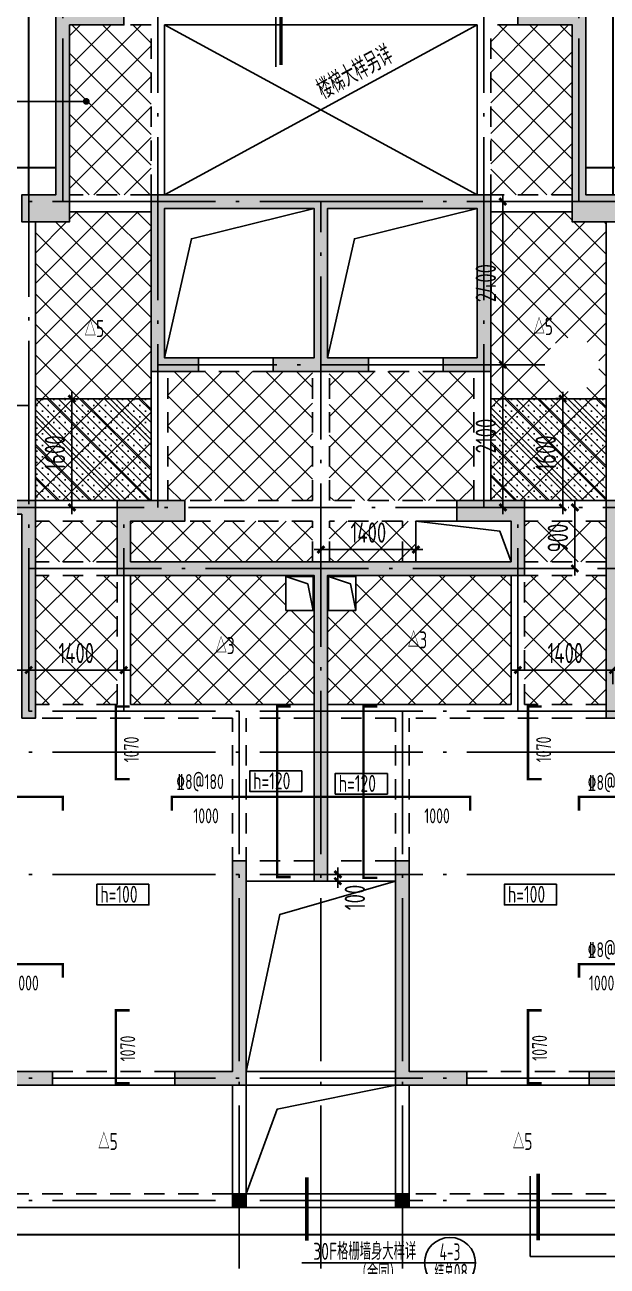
# Model space of a CAD drawing. Extents: x -144902 to 588294, y -160863 to 65494.
# Drawn here: x 197798 to 206370, y -28977 to -10711 of the extents above; entities that cross this region are included whole.
import ezdxf

# ---------------------------------------------------------------- set-up
doc = ezdxf.new("R2010")
doc.units = 0
doc.header["$LTSCALE"] = 100
doc.linetypes.add('3', pattern=[5, 3, -2])
doc.linetypes.add('ACAD_ISO04W100', pattern=[30.5, 24, -3, 0.5, -3])
doc.layers.get('0').update_dxf_attribs({"linetype": 'CONTINUOUS'})
doc.layers.get('Defpoints').update_dxf_attribs({"linetype": 'CONTINUOUS'})
for name, color, linetype in [('AXIS', 3, 'CONTINUOUS'), ('DIM', 3, 'CONTINUOUS'), ('DIM_IDEN', 3, 'CONTINUOUS'), ('DOTE', 253, 'ACAD_ISO04W100'), ('GZ', 7, 'CONTINUOUS'), ('HATCH', 254, 'CONTINUOUS'), ('hatch1', 253, 'CONTINUOUS'), ('P排气道', 232, 'CONTINUOUS'), ('TEXT', 7, 'CONTINUOUS'), ('x线脚', 6, 'CONTINUOUS'), ('外包线', 1, 'CONTINUOUS'), ('板高差', 201, 'CONTINUOUS'), ('构件标注', 3, 'CONTINUOUS'), ('梁', 4, 'CONTINUOUS'), ('梁虚线', 134, '3'), ('楼板负筋钢筋', 1, 'CONTINUOUS'), ('砼墙', 3, 'CONTINUOUS'), ('索引', 7, 'CONTINUOUS'), ('钢筋', 94, 'CONTINUOUS'), ('零厚板', 7, 'CONTINUOUS')]:
    doc.layers.add(name, color=color, linetype=linetype)
doc.styles.get("Standard").update_dxf_attribs({"font": 'tssdeng.shx', "width": 0.7, "bigfont": 'tssdchn.shx'})
doc.styles.add('TSSD_Dimension', font='Tssdeng.shx', dxfattribs={"width": 0.7, "bigfont": 'tssdchn.shx'})
doc.dimstyles.new('TSSD_100_100', dxfattribs={"dimtxt": 300, "dimasz": 100, "dimexe": 100, "dimexo": 250, "dimgap": 100, "dimtad": 1, "dimdec": 0, "dimzin": 0, "dimdsep": 46, "dimtxsty": 'TSSD_Dimension', "dimblk": 'ARCHTICK', "dimcen": 0, "dimdle": 100, "dimclrt": 7, "dimadec": 0, "dimazin": 0, "dimtfac": 1, "dimtdec": 0, "dimtix": 1, "dimtmove": 2, "dimatfit": 3, "dimfxl": 1, "dimtolj": 1, "dimtzin": 0, "dimarcsym": 0})
pattern_1 = [(135, (349422.33, 4939.28), (224.5064, 224.5064), []), (45, (349422.33, 4939.28), (224.5064, -224.5064), [])]
pattern_2 = [(135, (327372.77, -651.29), (84.1899, 84.1899), []), (135, (327288.58, -651.29), (84.1899, 84.1899), [0, -119.0625])]

# ---------------------------------------------------------------- blocks, each defined once
blk = doc.blocks.new('_ArchTick')
at = {"color": 0, "linetype": 'ByBlock', "const_width": 0.4}
blk.add_lwpolyline([(-0.5, -0.5), (0.5, 0.5)], dxfattribs=at)
blk = doc.blocks.new('*D1318')
at = {"layer": 'Defpoints', "color": 0}
for p in [(204596, -13312), (204596, -15712), (204834, -15712)]:
    blk.add_point(p, dxfattribs=at)
at = {"layer": 'DIM', "color": 0, "lineweight": -2}
for p, q in [((204834, -13212), (204834, -15812)), ((204846, -13312), (204934, -13312)), ((204846, -15712), (204934, -15712))]:
    blk.add_line(p, q, dxfattribs=at)
at = {"layer": 'DIM', "color": 0, "lineweight": -2, "xscale": 100, "yscale": 100, "zscale": 100}
for p, rotation in [((204834, -13312), 90), ((204834, -15712), 270)]:
    blk.add_blockref('_ArchTick', p, dxfattribs=dict(at, rotation=rotation))
at = {"layer": 'DIM', "color": 7, "insert": (204584, -14512), "char_height": 300, "attachment_point": 5, "rotation": 90, "style": 'TSSD_Dimension'}
blk.add_mtext('\\A1;2400', dxfattribs=at)
blk = doc.blocks.new('*D1321')
at = {"layer": 'Defpoints', "color": 0}
for p in [(204411, -15712), (204411, -17812), (204834, -17812)]:
    blk.add_point(p, dxfattribs=at)
at = {"layer": 'DIM', "color": 0, "lineweight": -2}
for p, q in [((204834, -15612), (204834, -17912)), ((204661, -15712), (204934, -15712)), ((204661, -17812), (204934, -17812))]:
    blk.add_line(p, q, dxfattribs=at)
at = {"layer": 'DIM', "color": 0, "lineweight": -2, "xscale": 100, "yscale": 100, "zscale": 100}
for p, rotation in [((204834, -15712), 90), ((204834, -17812), 270)]:
    blk.add_blockref('_ArchTick', p, dxfattribs=dict(at, rotation=rotation))
at = {"layer": 'DIM', "color": 7, "insert": (204584, -16762), "char_height": 300, "attachment_point": 5, "rotation": 90, "style": 'TSSD_Dimension'}
blk.add_mtext('\\A1;2100', dxfattribs=at)
blk = doc.blocks.new('*D1324')
at = {"layer": 'Defpoints', "color": 0}
for p in [(206056, -17812), (205894, -18712), (206056, -18712)]:
    blk.add_point(p, dxfattribs=at)
at = {"layer": 'DIM', "color": 0, "lineweight": -2}
for p, q in [((205894, -17712), (205894, -18812)), ((205806, -17812), (205794, -17812)), ((205806, -18712), (205794, -18712))]:
    blk.add_line(p, q, dxfattribs=at)
at = {"layer": 'DIM', "color": 0, "lineweight": -2, "xscale": 100, "yscale": 100, "zscale": 100}
for p, rotation in [((205894, -17812), 90), ((205894, -18712), 270)]:
    blk.add_blockref('_ArchTick', p, dxfattribs=dict(at, rotation=rotation))
at = {"layer": 'DIM', "color": 7, "insert": (205644, -18262), "char_height": 300, "attachment_point": 5, "rotation": 90, "style": 'TSSD_Dimension'}
blk.add_mtext('\\A1;900', dxfattribs=at)
blk = doc.blocks.new('*D1325')
at = {"layer": 'Defpoints', "color": 0}
for p in [(202406, -23312), (202459, -23212), (202459, -23312)]:
    blk.add_point(p, dxfattribs=at)
at = {"layer": 'DIM', "color": 0, "lineweight": -2}
for p, q in [((202406, -23212), (202406, -23112)), ((202209, -23212), (202306, -23212)), ((202209, -23312), (202306, -23312)), ((202406, -23212), (202406, -23312)), ((202406, -23312), (202406, -23412))]:
    blk.add_line(p, q, dxfattribs=at)
at = {"layer": 'DIM', "color": 0, "lineweight": -2, "xscale": 100, "yscale": 100, "zscale": 100}
for p, rotation in [((202406, -23212), 270), ((202406, -23312), 90)]:
    blk.add_blockref('_ArchTick', p, dxfattribs=dict(at, rotation=rotation))
at = {"layer": 'DIM', "color": 7, "insert": (202656, -23552), "char_height": 300, "attachment_point": 5, "rotation": 90, "style": 'TSSD_Dimension'}
blk.add_mtext('\\A1;100', dxfattribs=at)
blk = doc.blocks.new('*D1344')
at = {"layer": 'Defpoints', "color": 0}
for p in [(206455, -20162), (206455, -20205), (208255, -20162)]:
    blk.add_point(p, dxfattribs=at)
at = {"layer": 'DIM', "color": 0, "lineweight": -2}
for p, q in [((208355, -20205), (206355, -20205)), ((206455, -20412), (206455, -20305)), ((208255, -20412), (208255, -20305))]:
    blk.add_line(p, q, dxfattribs=at)
at = {"layer": 'DIM', "color": 0, "lineweight": -2, "xscale": 100, "yscale": 100, "zscale": 100, "rotation": 180}
blk.add_blockref('_ArchTick', (206455, -20205), dxfattribs=at)
at = {"layer": 'DIM', "color": 0, "lineweight": -2, "xscale": 100, "yscale": 100, "zscale": 100}
blk.add_blockref('_ArchTick', (208255, -20205), dxfattribs=at)
at = {"layer": 'DIM', "color": 7, "insert": (207355, -19955), "char_height": 300, "attachment_point": 5, "style": 'TSSD_Dimension'}
blk.add_mtext('\\A1;1800', dxfattribs=at)
blk = doc.blocks.new('*D1328')
at = {"layer": 'Defpoints', "color": 0}
for p in [(205055, -19975), (206455, -19975), (205055, -20205)]:
    blk.add_point(p, dxfattribs=at)
at = {"layer": 'DIM', "color": 0, "lineweight": -2}
for p, q in [((206555, -20205), (204955, -20205)), ((205055, -20225), (205055, -20305)), ((206455, -20225), (206455, -20305))]:
    blk.add_line(p, q, dxfattribs=at)
at = {"layer": 'DIM', "color": 0, "lineweight": -2, "xscale": 100, "yscale": 100, "zscale": 100, "rotation": 180}
blk.add_blockref('_ArchTick', (205055, -20205), dxfattribs=at)
at = {"layer": 'DIM', "color": 0, "lineweight": -2, "xscale": 100, "yscale": 100, "zscale": 100}
blk.add_blockref('_ArchTick', (206455, -20205), dxfattribs=at)
at = {"layer": 'DIM', "color": 7, "insert": (205755, -19955), "char_height": 300, "attachment_point": 5, "style": 'TSSD_Dimension'}
blk.add_mtext('\\A1;1400', dxfattribs=at)
blk = doc.blocks.new('*D1345')
at = {"layer": 'Defpoints', "color": 0}
for p in [(196055, -20162), (197855, -20162), (197855, -20205)]:
    blk.add_point(p, dxfattribs=at)
at = {"layer": 'DIM', "color": 0, "lineweight": -2}
for p, q in [((195955, -20205), (197955, -20205)), ((196055, -20412), (196055, -20305)), ((197855, -20412), (197855, -20305))]:
    blk.add_line(p, q, dxfattribs=at)
at = {"layer": 'DIM', "color": 0, "lineweight": -2, "xscale": 100, "yscale": 100, "zscale": 100, "rotation": 180}
blk.add_blockref('_ArchTick', (196055, -20205), dxfattribs=at)
at = {"layer": 'DIM', "color": 0, "lineweight": -2, "xscale": 100, "yscale": 100, "zscale": 100}
blk.add_blockref('_ArchTick', (197855, -20205), dxfattribs=at)
at = {"layer": 'DIM', "color": 7, "insert": (196955, -19955), "char_height": 300, "attachment_point": 5, "style": 'TSSD_Dimension'}
blk.add_mtext('\\A1;1800', dxfattribs=at)
blk = doc.blocks.new('*D1329')
at = {"layer": 'Defpoints', "color": 0}
for p in [(197855, -19975), (199255, -19975), (199255, -20205)]:
    blk.add_point(p, dxfattribs=at)
at = {"layer": 'DIM', "color": 0, "lineweight": -2}
for p, q in [((197755, -20205), (199355, -20205)), ((197855, -20225), (197855, -20305)), ((199255, -20225), (199255, -20305))]:
    blk.add_line(p, q, dxfattribs=at)
at = {"layer": 'DIM', "color": 0, "lineweight": -2, "xscale": 100, "yscale": 100, "zscale": 100, "rotation": 180}
blk.add_blockref('_ArchTick', (197855, -20205), dxfattribs=at)
at = {"layer": 'DIM', "color": 0, "lineweight": -2, "xscale": 100, "yscale": 100, "zscale": 100}
blk.add_blockref('_ArchTick', (199255, -20205), dxfattribs=at)
at = {"layer": 'DIM', "color": 7, "insert": (198555, -19955), "char_height": 300, "attachment_point": 5, "style": 'TSSD_Dimension'}
blk.add_mtext('\\A1;1400', dxfattribs=at)
blk = doc.blocks.new('*D1332')
at = {"layer": 'Defpoints', "color": 0}
for p in [(202155, -18433), (202155, -18499), (203555, -18499)]:
    blk.add_point(p, dxfattribs=at)
at = {"layer": 'DIM', "color": 0, "lineweight": -2}
for p, q in [((202155, -18249), (202155, -18333)), ((203555, -18249), (203555, -18333)), ((203655, -18433), (202055, -18433))]:
    blk.add_line(p, q, dxfattribs=at)
at = {"layer": 'DIM', "color": 0, "lineweight": -2, "xscale": 100, "yscale": 100, "zscale": 100, "rotation": 180}
blk.add_blockref('_ArchTick', (202155, -18433), dxfattribs=at)
at = {"layer": 'DIM', "color": 0, "lineweight": -2, "xscale": 100, "yscale": 100, "zscale": 100}
blk.add_blockref('_ArchTick', (203555, -18433), dxfattribs=at)
at = {"layer": 'DIM', "color": 7, "insert": (202855, -18183), "char_height": 300, "attachment_point": 5, "style": 'TSSD_Dimension'}
blk.add_mtext('\\A1;1400', dxfattribs=at)
blk = doc.blocks.new('*D1334')
at = {"layer": 'Defpoints', "color": 0}
for p in [(198634, -16212), (198491, -17812), (198634, -17812)]:
    blk.add_point(p, dxfattribs=at)
at = {"layer": '外包线', "color": 0, "lineweight": -2}
for p, q in [((198384, -16212), (198391, -16212)), ((198491, -16112), (198491, -17912)), ((198384, -17812), (198391, -17812))]:
    blk.add_line(p, q, dxfattribs=at)
at = {"layer": '外包线', "color": 0, "lineweight": -2, "xscale": 100, "yscale": 100, "zscale": 100}
for p, rotation in [((198491, -16212), 90), ((198491, -17812), 270)]:
    blk.add_blockref('_ArchTick', p, dxfattribs=dict(at, rotation=rotation))
at = {"layer": '外包线', "color": 7, "insert": (198241, -17012), "char_height": 300, "attachment_point": 5, "rotation": 90, "style": 'TSSD_Dimension'}
blk.add_mtext('\\A1;1600', dxfattribs=at)
blk = doc.blocks.new('*D1335')
at = {"layer": 'Defpoints', "color": 0}
for p in [(205716, -16212), (205963, -16212), (205963, -17812)]:
    blk.add_point(p, dxfattribs=at)
at = {"layer": '外包线', "color": 0, "lineweight": -2}
for p, q in [((205713, -16212), (205616, -16212)), ((205716, -17912), (205716, -16112)), ((205713, -17812), (205616, -17812))]:
    blk.add_line(p, q, dxfattribs=at)
at = {"layer": '外包线', "color": 0, "lineweight": -2, "xscale": 100, "yscale": 100, "zscale": 100}
for p, rotation in [((205716, -16212), 90), ((205716, -17812), 270)]:
    blk.add_blockref('_ArchTick', p, dxfattribs=dict(at, rotation=rotation))
at = {"layer": '外包线', "color": 7, "insert": (205466, -17012), "char_height": 300, "attachment_point": 5, "rotation": 90, "style": 'TSSD_Dimension'}
blk.add_mtext('\\A1;1600', dxfattribs=at)
blk = doc.blocks.new('2012120710010639')
at = {"layer": 'P排气道', "linetype": 'ByBlock', "elevation": 0}
for points in [[(13770, 500), (13770, 0), (13370, 0), (13370, 500)], [(14000, 500), (14000, 0), (14400, 0), (14400, 500)]]:
    blk.add_lwpolyline(points, close=True, dxfattribs=at)
for points in [[(13770, 500), (13447, 389), (13370, 0)], [(14400, 500), (14077, 389), (14000, 0)]]:
    blk.add_lwpolyline(points, dxfattribs=at)
blk = doc.blocks.new('2012122714531000')
at = {"layer": 'HATCH'}
blk.add_hatch(color=256, dxfattribs=at).paths.add_polyline_path([(0, 200), (200, 200), (200, 0), (0, 0)])
at = {"layer": 'GZ'}
blk.add_lwpolyline([(0, 200), (200, 200), (200, 0), (0, 0)], close=True, dxfattribs=at)
blk = doc.blocks.new('2012122621245179')
at = {"layer": 'HATCH'}
for points in [[(20661.4, 21975), (20661.4, 19075), (19961.4, 19075), (19961.4, 19475), (20461.4, 19475), (20461.4, 22175), (21461.4, 22175), (21461.4, 21975)], [(28261.4, 22175), (28261.4, 19475), (28761.4, 19475), (28761.4, 19075), (28061.4, 19075), (28061.4, 21975), (27261.4, 21975), (27261.4, 22175)], [(26661.4, 17075), (26161.4, 17075), (26161.4, 16875), (26861.4, 16875), (26861.4, 19475), (21861.4, 19475), (21861.4, 16875), (22561.4, 16875), (22561.4, 17075), (22061.4, 17075), (22061.4, 19275), (24261.4, 19275), (24261.4, 17075), (23661.3, 17075), (23661.3, 16875), (25061.4, 16875), (25061.4, 17075), (24461.4, 17075), (24461.4, 19275), (26661.4, 19275)], [(19961.4, 14775), (19961.4, 11775), (20161.4, 11775), (20161.4, 14975), (19461.2, 14975), (19461.2, 14775)], [(26361.4, 14975), (26361.4, 14675), (27161.4, 14675), (27161.4, 14075), (21561.4, 14075), (21561.4, 14675), (22361.4, 14675), (22361.4, 14975), (21361.4, 14975), (21361.4, 13875), (24261.4, 13875), (24261.4, 9375), (24461.4, 9375), (24461.4, 13875), (27361.4, 13875), (27361.4, 14975)], [(28761.4, 14775), (29261.5, 14775), (29261.5, 14975), (28561.4, 14975), (28561.4, 11775), (28761.4, 11775)], [(22211.4, 6575), (22211.4, 6375), (23261.4, 6375), (23261.4, 9675), (23061.4, 9675), (23061.4, 6575)], [(25461.4, 6375), (26511.4, 6375), (26511.4, 6575), (25661.4, 6575), (25661.4, 9675), (25461.4, 9675)], [(18811.4, 5775.4), (19661.4, 5775.4), (19661.4, 6375), (20411.4, 6375), (20411.4, 6575), (19661.4, 6575), (19661.4, 7375), (19461.4, 7375), (19461.4, 6575), (19461.4, 5975.4), (18811.4, 5975.4)], [(28311.4, 6575), (28311.4, 6375), (29061.4, 6375), (29061.4, 5775.4), (29911.4, 5775.4), (29911.4, 5975.4), (29261.4, 5975.4), (29261.4, 6575), (29261.4, 7375), (29061.4, 7375), (29061.4, 6575)]]:
    blk.add_hatch(color=256, dxfattribs=at).paths.add_polyline_path(points)
at = {"layer": 'AXIS'}
for p, q in [((26658.9, 16975, 0), (27658.9, 16975, 0)), ((28434.3, 13975, 0), (29299.5, 13975, 0))]:
    blk.add_line(p, q, dxfattribs=at)
at = {"layer": 'DOTE'}
for p, q in [((20061.4, 11875, 0), (20061.4, 23075, 0)), ((20561.4, 19375, 0), (20561.4, 23075, 0)), ((21961.4, 14875, 0), (21961.4, 23075, 0)), ((26761.4, 14875, 0), (26761.4, 23075, 0)), ((28161.4, 19375, 0), (28161.4, 23075, 0)), ((44161.4, 19375, 0), (8661.4, 19375, 0)), ((24361.4, 3675, 0), (24361.4, 19375, 0)), ((26761.4, 16975, 0), (21961.4, 16975, 0)), ((20061.4, 16375, 0), (14761.4, 16375, 0)), ((33961.4, 14875, 0), (3461.4, 14875, 0)), ((21461.4, 11875, 0), (21461.4, 14875, 0)), ((27261.4, 11875, 0), (27261.4, 14875, 0)), ((28114.7, 13975, 0), (20061.4, 13975, 0)), ((44161.4, 11875, 0), (16261.4, 11875, 0)), ((23161.4, 3675, 0), (23161.4, 11875, 0)), ((25561.4, 3675, 0), (25561.4, 11875, 0)), ((44161.4, 11275, 0), (3061.4, 11275, 0)), ((44161.4, 9475, 0), (3061.4, 9475, 0)), ((44161.4, 6475, 0), (3061.4, 6475, 0)), ((44161.4, 4675, 0), (3061.4, 4675, 0))]:
    blk.add_line(p, q, dxfattribs=at)
at = {"layer": '梁'}
for p, q in [((22061.4, 19475), (22061.4, 21975)), ((26661.4, 21975), (22061.4, 21975)), ((26661.4, 19475), (26661.4, 21975)), ((21861.4, 19225), (20661.4, 19225)), ((28061.4, 19225), (26861.4, 19225)), ((20161.4, 16395), (20161.4, 19075)), ((28561.4, 16375), (28561.4, 19075)), ((23661.3, 17075), (22561.4, 17075)), ((26161.4, 17075), (25061.4, 17075)), ((21861.4, 14975), (21861.4, 16875)), ((26861.4, 14975), (26861.4, 16875)), ((20161.4, 14975), (20161.4, 16395)), ((28561.4, 14975), (28561.4, 16375)), ((21361.4, 14975), (20161.4, 14975)), ((28561.4, 14975), (27361.4, 14975)), ((26361.4, 14675), (25761.4, 14675)), ((25761.4, 14075, 0), (25761.4, 14675, 0)), ((21561.4, 11975), (21561.4, 13875)), ((27161.4, 11975), (27161.4, 13875)), ((24261.4, 11975), (21561.4, 11975)), ((27161.4, 11975), (24461.4, 11975)), ((24261.4, 9375), (23261.4, 9375)), ((25461.4, 9375), (24461.4, 9375)), ((25461.4, 6575), (23261.4, 6575)), ((22211.4, 6375), (20411.4, 6375)), ((23061.4, 4575), (23061.4, 6375)), ((23261.4, 4575), (23261.4, 6375)), ((25461.4, 6375), (23261.4, 6375)), ((25461.4, 4575), (25461.4, 6375)), ((25661.4, 4575), (25661.4, 6375)), ((28311.4, 6375), (26511.4, 6375)), ((23061.4, 4575), (23261.4, 4575)), ((25461.4, 4575), (25661.4, 4575))]:
    blk.add_line(p, q, dxfattribs=at)
at = {"layer": '梁', "color": 210}
for p, q in [((25461.4, 4775), (23261.4, 4775)), ((23061.4, 4575), (19461.4, 4575)), ((29261.4, 4575), (23261.4, 4575))]:
    blk.add_line(p, q, dxfattribs=at)
at = {"layer": '梁虚线'}
for p, q in [((21861.4, 21975), (21461.4, 21975)), ((21861.4, 19475), (21861.4, 21975)), ((26861.4, 19475), (26861.4, 21975)), ((27261.4, 21975), (26861.4, 21975)), ((21861.4, 19475), (20661.4, 19475)), ((28061.4, 19475), (26861.4, 19475)), ((22111.4, 14975), (22111.4, 16875)), ((23661.3, 16875), (22561.4, 16875)), ((24236.4, 14975), (24236.4, 16875)), ((24486.4, 14975), (24486.4, 16875)), ((26161.4, 16875), (25061.4, 16875)), ((26611.4, 14975), (26611.4, 16875)), ((24236.4, 14975), (22361.4, 14975)), ((26361.4, 14975), (24486.4, 14975)), ((21361.4, 14675), (20161.4, 14675)), ((24236.4, 14675), (22361.4, 14675)), ((24236.4, 14075), (24236.4, 14675)), ((24486.4, 14075), (24486.4, 14675)), ((25561.4, 14675), (24486.4, 14675)), ((25561.4, 14075, 0), (25561.4, 14675, 0)), ((28561.4, 14675), (27361.4, 14675)), ((21361.4, 14075), (20161.4, 14075)), ((28561.4, 14075), (27361.4, 14075)), ((21361.4, 13875), (20161.4, 13875)), ((21361.4, 11975), (21361.4, 13875)), ((27361.4, 11975), (27361.4, 13875)), ((28561.4, 13875), (27361.4, 13875)), ((21361.4, 11975), (20161.4, 11975)), ((28561.4, 11975), (27361.4, 11975)), ((23061.4, 11775), (20161.4, 11775)), ((23061.4, 9575), (23061.4, 11775)), ((24261.4, 11775), (23261.4, 11775)), ((23261.4, 9575), (23261.4, 11775)), ((25461.4, 11775), (24461.4, 11775)), ((25461.4, 9575), (25461.4, 11775)), ((28561.4, 11775), (25661.4, 11775)), ((25661.4, 9575), (25661.4, 11775)), ((24261.4, 9675), (23261.4, 9675)), ((25461.4, 9675), (24461.4, 9675)), ((22211.4, 6575), (20411.4, 6575)), ((28311.4, 6575), (26511.4, 6575))]:
    blk.add_line(p, q, dxfattribs=at)
at = {"layer": '梁虚线', "color": 210}
for p, q in [((23061.4, 4775), (19661.4, 4775)), ((29061.4, 4775), (25661.4, 4775))]:
    blk.add_line(p, q, dxfattribs=at)
at = {"layer": '砼墙'}
for points in [[(20661.4, 21975), (20661.4, 19075), (19961.4, 19075), (19961.4, 19475), (20461.4, 19475), (20461.4, 22175), (21461.4, 22175), (21461.4, 21975)], [(28261.4, 22175), (28261.4, 19475), (28761.4, 19475), (28761.4, 19075), (28061.4, 19075), (28061.4, 21975), (27261.4, 21975), (27261.4, 22175)], [(26661.4, 17075), (26161.4, 17075), (26161.4, 16875), (26861.4, 16875), (26861.4, 19475), (21861.4, 19475), (21861.4, 16875), (22561.4, 16875), (22561.4, 17075), (22061.4, 17075), (22061.4, 19275), (24261.4, 19275), (24261.4, 17075), (23661.3, 17075), (23661.3, 16875), (25061.4, 16875), (25061.4, 17075), (24461.4, 17075), (24461.4, 19275), (26661.4, 19275)], [(19961.4, 14775), (19961.4, 11775), (20161.4, 11775), (20161.4, 14975), (19461.2, 14975), (19461.2, 14775)], [(26361.4, 14975), (26361.4, 14675), (27161.4, 14675), (27161.4, 14075), (21561.4, 14075), (21561.4, 14675), (22361.4, 14675), (22361.4, 14975), (21361.4, 14975), (21361.4, 13875), (24261.4, 13875), (24261.4, 9375), (24461.4, 9375), (24461.4, 13875), (27361.4, 13875), (27361.4, 14975)], [(28761.4, 14775), (29261.5, 14775), (29261.5, 14975), (28561.4, 14975), (28561.4, 11775), (28761.4, 11775)], [(22211.4, 6575), (22211.4, 6375), (23261.4, 6375), (23261.4, 9675), (23061.4, 9675), (23061.4, 6575)], [(25461.4, 6375), (26511.4, 6375), (26511.4, 6575), (25661.4, 6575), (25661.4, 9675), (25461.4, 9675)], [(18811.4, 5775.4), (19661.4, 5775.4), (19661.4, 6375), (20411.4, 6375), (20411.4, 6575), (19661.4, 6575), (19661.4, 7375), (19461.4, 7375), (19461.4, 6575), (19461.4, 5975.4), (18811.4, 5975.4)], [(28311.4, 6575), (28311.4, 6375), (29061.4, 6375), (29061.4, 5775.4), (29911.4, 5775.4), (29911.4, 5975.4), (29261.4, 5975.4), (29261.4, 6575), (29261.4, 7375), (29061.4, 7375), (29061.4, 6575)]]:
    blk.add_lwpolyline(points, close=True, dxfattribs=at)
at = {"layer": '零厚板'}
for p, q in [((26661.4, 21975), (22061.4, 19475)), ((22061.4, 21975), (26661.4, 19475))]:
    blk.add_line(p, q, dxfattribs=at)
for points in [[(24261.4, 19275), (22455.1, 18829.2), (22061.4, 17075)], [(26661.4, 19275), (24855.1, 18829.2), (24461.4, 17075)], [(25761.4, 14675), (26997.2, 14525.5), (27161.4, 14075)], [(25461.4, 9375), (23755.8, 8885.5), (23261.4, 6575)], [(25461.4, 6375), (23718.3, 6020.1), (23261.4, 4775)]]:
    blk.add_lwpolyline(points, dxfattribs=at)
at = {"xscale": -1}
blk.add_blockref('2012120710010639', (38246.4, 13360, 0), dxfattribs=at)
at = {"layer": 'HATCH'}
for p in [(23061.4, 4575), (25461.4, 4575)]:
    blk.add_blockref('2012122714531000', p, dxfattribs=at)

msp = doc.modelspace()

# ---------------------------------------------------------------- hatches: boundary and pattern name
at = {"layer": 'hatch1'}
h = msp.add_hatch(dxfattribs=at)
h.set_pattern_fill('ANSI37', color=256, scale=100, style=0)
h.set_pattern_definition(pattern_1)
h.paths.add_polyline_path([(198455.176, -10712.227), (199255.176, -10712.227), (199655.176, -10712.227), (199655.176, -13212.217), (198455.176, -13212.226)])
h = msp.add_hatch(dxfattribs=at)
h.set_pattern_fill('ANSI37', color=256, scale=100, style=0)
h.set_pattern_definition(pattern_1)
h.paths.add_polyline_path([(204655.176, -10712.227), (205055.176, -10712.227), (205855.176, -10712.227), (205855.176, -13212.226), (204655.176, -13212.217)])
h = msp.add_hatch(dxfattribs=at)
h.set_pattern_fill('ANSI37', color=256, scale=100, style=0)
h.set_pattern_definition(pattern_1)
h.paths.add_polyline_path([(197955.176, -16292.217), (197955.176, -13612.227), (198455.176, -13612.227), (198455.176, -13462.226), (199655.176, -13462.217), (199655.176, -15812.217), (199655.176, -17712.223), (199155.176, -17712.229), (199155.174, -17712.227), (197955.176, -17712.227)])
h.paths.add_polyline_path([(198998.004, -15337.903), (198641.591, -15337.903), (198641.591, -15035.018), (198998.004, -15035.018)], flags=24)
h = msp.add_hatch(dxfattribs=at)
h.set_pattern_fill('ANSI37', color=256, scale=100, style=0)
h.set_pattern_definition(pattern_1)
h.paths.add_polyline_path([(204655.176, -13462.217), (205855.176, -13462.226), (205855.176, -13612.227), (206355.176, -13612.227), (206355.176, -16312.227), (206355.176, -17712.227), (205155.177, -17712.227), (205155.176, -17712.229), (204655.176, -17712.223), (204655.176, -15812.217), (204655.176, -15712.227), (205452.763, -15712.227, 1), (206252.763, -15712.227, 1), (205452.763, -15712.227), (204655.176, -15712.227)])
h.paths.add_polyline_path([(205604.502, -15308.506), (205248.089, -15308.506), (205248.089, -15005.622), (205604.502, -15005.622)], flags=24)
h = msp.add_hatch(dxfattribs=at)
h.set_pattern_fill('ANSI37', color=256, scale=100, style=0)
h.set_pattern_definition(pattern_1)
h.paths.add_polyline_path([(199905.176, -15812.217), (200355.176, -15812.217), (201455.1, -15812.217), (202030.176, -15812.217), (202030.176, -17712.227), (200155.176, -17712.217), (199905.176, -17712.22)])
h = msp.add_hatch(dxfattribs=at)
h.set_pattern_fill('ANSI37', color=256, scale=100, style=0)
h.set_pattern_definition(pattern_1)
h.paths.add_polyline_path([(202280.176, -15812.217), (202855.252, -15812.217), (203955.176, -15812.217), (204405.176, -15812.217), (204405.176, -17712.22), (204155.176, -17712.217), (202280.176, -17712.227)])
h = msp.add_hatch(dxfattribs=at)
h.set_pattern_fill('ANSI37', color=256, scale=100, style=0)
h.set_pattern_definition(pattern_1)
h.paths.add_polyline_path([(197955.176, -18012.227), (199155.176, -18012.227), (199155.176, -18612.227), (197955.176, -18612.227)])
h = msp.add_hatch(dxfattribs=at)
h.set_pattern_fill('ANSI37', color=256, scale=100, style=0)
h.set_pattern_definition(pattern_1)
h.paths.add_polyline_path([(199355.176, -18012.225), (200155.176, -18012.217), (202030.176, -18012.226), (202030.176, -18612.227), (199355.176, -18612.227)])
h = msp.add_hatch(dxfattribs=at)
h.set_pattern_fill('ANSI37', color=256, scale=100, style=0)
h.set_pattern_definition(pattern_1)
h.paths.add_polyline_path([(203555.176, -18012.22), (203555.176, -18612.227), (202280.176, -18612.227), (202280.176, -18012.226)])
h = msp.add_hatch(dxfattribs=at)
h.set_pattern_fill('ANSI37', color=256, scale=100, style=0)
h.set_pattern_definition(pattern_1)
h.paths.add_polyline_path([(205155.176, -18012.227), (206355.176, -18012.227), (206355.176, -18612.227), (205155.176, -18612.227)])
h = msp.add_hatch(dxfattribs=at)
h.set_pattern_fill('ANSI37', color=256, scale=100, style=0)
h.set_pattern_definition(pattern_1)
h.paths.add_polyline_path([(197955.176, -18812.227), (199155.176, -18812.227), (199155.176, -20712.227), (197955.176, -20712.227)])
h = msp.add_hatch(dxfattribs=at)
h.set_pattern_fill('ANSI37', color=256, scale=100, style=0)
h.set_pattern_definition(pattern_1)
h.paths.add_polyline_path([(200923.72, -20002.747), (200567.308, -20002.747), (200567.308, -19699.863), (200923.72, -19699.863)], flags=24)
h.paths.add_polyline_path([(202040.176, -19327.227), (201963.567, -18938.515), (201640.176, -18827.227), (201640.176, -19327.227)])
h.paths.add_polyline_path([(199355.176, -18812.227), (202055.176, -18812.227), (202055.176, -20712.227), (199355.176, -20712.227)])
h.paths.add_polyline_path([(202040.176, -19327.227), (202040.176, -18827.227), (201640.176, -18827.227), (201963.567, -18938.515)])
h = msp.add_hatch(dxfattribs=at)
h.set_pattern_fill('ANSI37', color=256, scale=100, style=0)
h.set_pattern_definition(pattern_1)
h.paths.add_polyline_path([(203757.005, -19917.908), (203400.592, -19917.908), (203400.592, -19615.023), (203757.005, -19615.023)], flags=24)
h.paths.add_polyline_path([(202593.566, -18938.515), (202270.176, -18827.227), (202270.176, -19327.227), (202670.176, -19327.227)])
h.paths.add_polyline_path([(202255.176, -18812.227), (204955.176, -18812.227), (204955.176, -20712.227), (202255.176, -20712.227)])
h.paths.add_polyline_path([(202670.176, -19327.227), (202670.176, -18827.227), (202270.176, -18827.227), (202593.566, -18938.515)])
h = msp.add_hatch(dxfattribs=at)
h.set_pattern_fill('ANSI37', color=256, scale=100, style=0)
h.set_pattern_definition(pattern_1)
h.paths.add_polyline_path([(205155.176, -18812.227), (206355.176, -18812.227), (206355.176, -20712.227), (205155.176, -20712.227)])
at = {"layer": '外包线'}
h = msp.add_hatch(dxfattribs=at)
h.set_pattern_fill('SACNCR', color=256, scale=50, style=0)
h.set_pattern_definition(pattern_2)
h.paths.add_polyline_path([(197955.176, -16212.227), (199655.176, -16212.227), (199655.176, -17712.222), (199055.176, -17712.229), (199055.173, -17712.227), (197955.176, -17712.227)])
h = msp.add_hatch(dxfattribs=at)
h.set_pattern_fill('SACNCR', color=256, scale=50, style=0)
h.set_pattern_definition(pattern_2)
h.paths.add_polyline_path([(204655.176, -16212.227), (206355.176, -16212.227), (206355.176, -17712.227), (205255.18, -17712.227), (205255.176, -17712.229), (204655.176, -17712.222)])
h.paths.add_polyline_path([(205308.774, -17136.073), (205308.774, -16388.381), (204858.774, -16388.381), (204858.774, -17136.073)], flags=24)

# ---------------------------------------------------------------- linework, layer by layer
at = {"color": 6}
msp.add_circle((204055.927, -28927.973, 0), 375, dxfattribs=at)
at = {"layer": 'DIM_IDEN', "color": 2}
msp.add_line((194156.777, -11838.179), (198702.697, -11838.179), dxfattribs=at)
at = {"layer": 'DIM_IDEN', "color": 2, "const_width": 50}
msp.add_lwpolyline([(198727.697, -11838.179, -1), (198677.697, -11838.179, -1)], format="xyb", close=True, dxfattribs=at)
at = {"layer": 'x线脚', "const_width": 30}
for points in [[(206455.176, -13212.227), (206455.176, -10112.227), (197855.176, -10112.227), (197855.176, -13212.227)], [(198255.176, -12812.227), (193055.176, -12812.227), (193055.176, -12212.227), (189555.176, -12212.227), (189555.176, -12212.227), (186955.176, -12212.227), (186955.176, -11612.227), (184535.284, -11612.229), (183935.283, -11012.227), (182775.485, -11012.227), (181955.384, -11832.328), (181955.384, -12992.126), (182555.175, -13591.918), (182555.175, -14012.227), (181355.176, -14012.227), (181355.176, -15712.227), (181355.176, -18312.227), (182455.176, -18312.227), (182455.176, -22512.227), (187855.176, -22512.227), (187855.176, -23712.227), (193555.176, -23712.227), (193555.176, -27312.227), (197255.176, -27312.227)], [(207055.176, -27312.227), (210755.176, -27312.227), (210755.176, -23712.227), (216155.176, -23712.227), (216155.176, -21912.227), (216955.176, -21912.227), (216955.176, -21912.227), (221455.176, -21912.227), (221455.176, -14312.227), (219655.176, -14312.227), (219655.176, -12212.227), (214855.176, -12212.227), (214855.176, -12212.227), (211255.176, -12212.227), (211255.176, -12812.227), (206055.176, -12812.227)], [(207455.176, -26912.227), (207455.176, -28512.227), (196855.176, -28512.227), (196855.176, -26912.227)]]:
    msp.add_lwpolyline(points, dxfattribs=at)
at = {"layer": '外包线'}
for p, q in [((197955.176, -16212.227), (199655.176, -16212.227)), ((204655.176, -16212.227), (206355.176, -16212.227))]:
    msp.add_line(p, q, dxfattribs=at)
at = {"layer": '构件标注', "color": 2}
for points in [[(201875.283, -21689.459), (201875.283, -21992.344), (201107.975, -21992.344), (201107.975, -21689.459)], [(203135.432, -21727.022), (203135.432, -22029.907), (202368.124, -22029.907), (202368.124, -21727.022)], [(199625.655, -23358.09), (199625.655, -23660.975), (198858.347, -23660.975), (198858.347, -23358.09)], [(205625.658, -23358.09), (205625.658, -23660.975), (204858.35, -23660.975), (204858.35, -23358.09)]]:
    msp.add_lwpolyline(points, close=True, dxfattribs=at)
at = {"layer": '楼板负筋钢筋', "const_width": 35}
for points in [[(199338.767, -21812.227), (199138.767, -21812.227), (199138.767, -20742.227), (199338.767, -20742.227)], [(201713.445, -23250.733), (201513.445, -23250.733), (201513.445, -20742.227), (201713.445, -20742.227)], [(202984.656, -23263.182), (202784.656, -23263.182), (202784.656, -20742.227), (202984.656, -20742.227)], [(205404.892, -21812.227), (205204.892, -21812.227), (205204.892, -20742.227), (205404.892, -20742.227)], [(198355.176, -22272.083), (198355.176, -22072.083), (196355.176, -22072.084), (196355.176, -22272.084)], [(204355.176, -22272.084), (204355.176, -22072.084), (199961.529, -22072.085), (199961.529, -22272.085)], [(207955.176, -22272.083), (207955.176, -22072.083), (205955.176, -22072.084), (205955.176, -22272.084)], [(198355.176, -24732.221), (198355.176, -24532.221), (194007.893, -24532.222), (194007.893, -24732.222)], [(210298.181, -24732.22), (210298.181, -24532.22), (205955.176, -24532.221), (205955.176, -24732.221)], [(199338.769, -26282.226), (199138.769, -26282.227), (199138.767, -25212.227), (199338.767, -25212.226)], [(205404.894, -26282.226), (205204.894, -26282.227), (205204.892, -25212.227), (205404.892, -25212.226)]]:
    msp.add_lwpolyline(points, dxfattribs=at)
at = {"layer": '索引', "color": 6, "ltscale": 5}
for p, q in [((201493.169, -11329.494), (201493.169, -4000.787)), ((202155.176, -27675.334, 0), (202155.176, -28927.973, 0)), ((205235.924, -28833.416), (205235.924, -27654.471)), ((208697.687, -28833.416), (205235.924, -28833.416)), ((201873.989, -28927.973, 0), (204430.927, -28927.973, 0))]:
    msp.add_line(p, q, dxfattribs=at)
for points, const_width, elevation in [([(201568.236, -11300.728), (201568.251, -10113.664)], 50, -0.088), ([(201873.989, -28927.973), (201873.989, -27668.923)], 0.45, 0), ([(201949.056, -28600.133), (201949.068, -27670.168)], 50, -0.088)]:
    msp.add_lwpolyline(points, dxfattribs=dict(at, const_width=const_width, elevation=elevation))
at = {"layer": '索引', "color": 6, "ltscale": 5, "const_width": 50}
msp.add_lwpolyline([(205354.579, -28597.478), (205354.592, -27615.607)], dxfattribs=at)

# ---------------------------------------------------------------- block references
at = {"layer": 'AXIS'}
msp.add_blockref('2012122621245179', (177793.818, -32687.227), dxfattribs=at)

# ---------------------------------------------------------------- texts
at = {"layer": 'TEXT', "width": 0.7}
msp.add_text('楼梯大样另详', height=300, rotation=28.5230232, dxfattribs=at).set_placement((202200.796, -11822.496))
at = {"layer": '板高差', "width": 0.7}
for s, p in [('△5', (198678.292, -15306.653)), ('△5', (205284.79, -15277.256)), ('△3', (200604.009, -19971.497)), ('△3', (203437.293, -19886.658)), ('△5', (198878.29, -27268.47, 0)), ('△5', (204982.254, -27268.47, 0))]:
    msp.add_text(s, height=250, dxfattribs=at).set_placement(p)
at = {"layer": '构件标注', "color": 2, "width": 0.7}
for s, p in [('h=120', (201158.456, -21961.094)), ('h=120', (202418.605, -21998.657)), ('h=100', (198908.828, -23629.725)), ('h=100', (204908.831, -23629.725))]:
    msp.add_text(s, height=250, dxfattribs=at).set_placement(p)
at = {"layer": '索引', "color": 6, "ltscale": 5}
for s, width, p in [('30F格栅墙身大样详', 0.7, (202043.108, -28883.342, 0)), ('4-3', 0.6, (203903.485, -28890.37, 0)), ('（余同）', 0.7, (202667.515, -29194.489, 0)), ('结总08', 0.6, (203827.612, -29191.554, 0))]:
    msp.add_text(s, height=250, dxfattribs=dict(at, width=width)).set_placement(p)
at = {"layer": '钢筋', "width": 0.7}
for s, rotation, p in [('1070', 90, (199475.611, -21562.227)), ('1070', 90, (205545.137, -21562.227)), ('%%1328@180', 359.9999904, (200024.71, -21957.271)), ('%%1328@180', 359.9999904, (206080.061, -21970.483)), ('%%1328@180', 359.9999872, (206080.061, -24430.621)), ('1070', 90.0001634, (199422.83, -25962.909)), ('1070', 90.0001634, (205484.485, -25954.291))]:
    msp.add_text(s, height=220, rotation=rotation, dxfattribs=at).set_placement(p)
for p in [(200278.176, -22460.484), (203678.176, -22460.484), (197627.89, -24920.62), (206100.171, -24920.621)]:
    msp.add_text('1000', height=220, dxfattribs=at).set_placement(p)

# ---------------------------------------------------------------- dimensions: what is measured, and where the dimension line sits
at = {"layer": 'DIM'}
for base, p1, p2, angle, picture, middle in [((204833.774, -15712.227), (204596.078, -13312.227), (204596.077, -15712.227), 90, '*D1318', (204583.774, -14512.227)), ((204833.774, -17812.227), (204410.529, -15712.227), (204410.529, -17812.227), 90, '*D1321', (204583.774, -16762.227)), ((205894.116, -18712.228), (206056.476, -17812.227), (206056.476, -18712.228), 90, '*D1324', (205644.116, -18262.227)), ((202155.176, -18432.903), (203555.176, -18499.316), (202155.176, -18499.316), 180, '*D1332', (202855.176, -18182.903)), ((205055.176, -20205.362), (206455.176, -19975.454), (205055.176, -19975.454), 180, '*D1328', (205755.176, -19955.362)), ((206455.176, -20205.362), (208255.176, -20161.748), (206455.176, -20161.748), 180, '*D1344', (207355.176, -19955.362))]:
    dim = msp.add_linear_dim(base=base, p1=p1, p2=p2, angle=angle, dimstyle='TSSD_100_100', dxfattribs=at)
    dim.commit()
    dim.dimension.update_dxf_attribs({"geometry": picture, "text_midpoint": middle})
for base, p1, p2, picture, middle in [((197855.176, -20205.362), (196055.176, -20161.748), (197855.176, -20161.748), '*D1345', (196955.176, -19955.362)), ((199255.176, -20205.362), (197855.176, -19975.454), (199255.176, -19975.454), '*D1329', (198555.176, -19955.362))]:
    dim = msp.add_linear_dim(base=base, p1=p1, p2=p2, dimstyle='TSSD_100_100', dxfattribs=at)
    dim.commit()
    dim.dimension.update_dxf_attribs({"geometry": picture, "text_midpoint": middle})
dim = msp.add_linear_dim(base=(202405.577, -23312.227), p1=(202459.232, -23212.227), p2=(202459.232, -23312.227), angle=90, dimstyle='TSSD_100_100', dxfattribs=at)
dim.commit()
dim.dimension.update_dxf_attribs({"geometry": '*D1325', "text_midpoint": (202655.577, -23552.29), "dimtype": 160})
at = {"layer": '外包线'}
for base, p1, p2, picture, middle in [((198491.027, -17812.227), (198633.987, -16212.227), (198633.987, -17812.227), '*D1334', (198241.027, -17012.227)), ((205715.89, -16212.227), (205963.33, -17812.227), (205963.33, -16212.227), '*D1335', (205465.89, -17012.227))]:
    dim = msp.add_linear_dim(base=base, p1=p1, p2=p2, angle=90, dimstyle='TSSD_100_100', dxfattribs=at)
    dim.commit()
    dim.dimension.update_dxf_attribs({"geometry": picture, "text_midpoint": middle})

doc.saveas('drawing.dxf')
